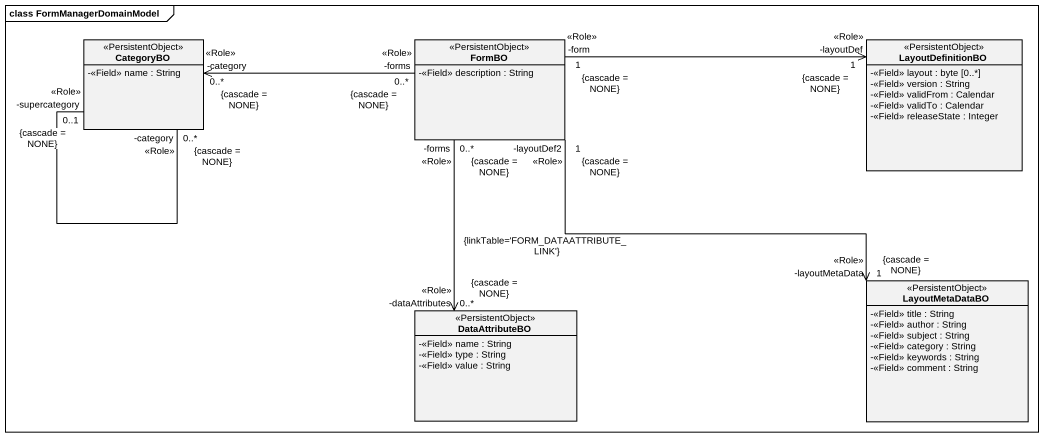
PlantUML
@startuml
mainframe class FormManagerDomainModel
hide circle
hide empty members
skinparam classAttributeIconSize 0
class CategoryBO <<PersistentObject>> {
  -<<Field>> name : String
}
class FormBO <<PersistentObject>> {
  -<<Field>> description : String
}
class LayoutDefinitionBO <<PersistentObject>> {
  -<<Field>> layout : byte [0..*]
  -<<Field>> version : String
  -<<Field>> validFrom : Calendar
  -<<Field>> validTo : Calendar
  -<<Field>> releaseState : Integer
}
class LayoutMetaDataBO <<PersistentObject>> {
  -<<Field>> title : String
  -<<Field>> author : String
  -<<Field>> subject : String
  -<<Field>> category : String
  -<<Field>> keywords : String
  -<<Field>> comment : String
}
class DataAttributeBO <<PersistentObject>> {
  -<<Field>> name : String
  -<<Field>> type : String
  -<<Field>> value : String
}
CategoryBO "-supercategory\n<<Role>>\n0..1\n{cascade = NONE}" -- "-category\n<<Role>>\n0..*\n{cascade = NONE}" CategoryBO
FormBO "-forms\n<<Role>>\n0..*\n{cascade = NONE}" -left-> "-category\n<<Role>>\n0..*\n{cascade = NONE}" CategoryBO
FormBO "-form\n<<Role>>\n1\n{cascade = NONE}" -right-> "-layoutDef\n<<Role>>\n1\n{cascade = NONE}" LayoutDefinitionBO
FormBO "-layoutDef2\n<<Role>>\n1\n{cascade = NONE}" -right-> "-layoutMetaData\n<<Role>>\n1\n{cascade = NONE}" LayoutMetaDataBO
DataAttributeBO "-dataAttributes\n<<Role>>\n0..*\n{cascade = NONE}" <-up- "-forms\n<<Role>>\n0..*\n{cascade = NONE}" FormBO : {linkTable='FORM_DATAATTRIBUTE_LINK'}
@enduml
